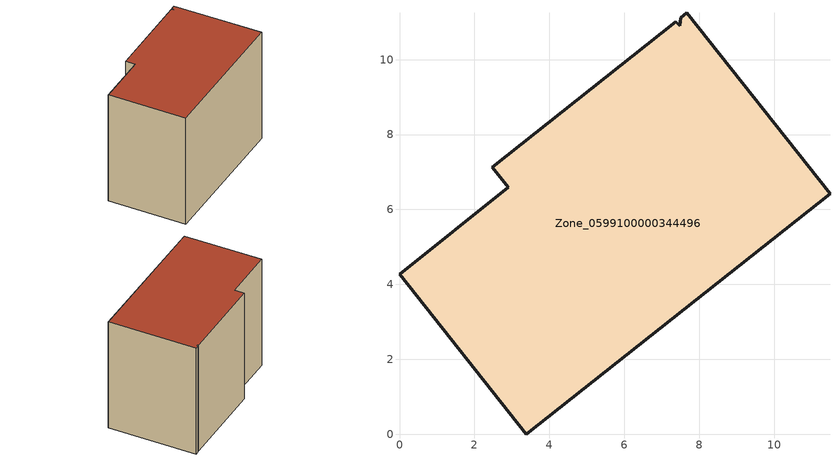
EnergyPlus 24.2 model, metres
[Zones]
Zone_0599100000344496
 floor ground (C_G): 0,4.27 2.91,6.59 2.48,7.13 7.38,11.02 7.48,10.9 7.51,11.12 7.67,11.25 11.49,6.42 3.38,0 z0
 wall outside (C_F): 2.91,6.59 0,4.27 3.38,0 11.49,6.42 7.67,11.25 7.51,11.12 7.48,10.9 7.38,11.02 2.48,7.13 2.91,6.59 z0:8.13
 roof outside (C_R): 7.67,11.25 7.51,11.12 7.48,10.9 7.38,11.02 2.48,7.13 2.91,6.59 0,4.27 3.38,0 11.49,6.42 z8.13
[BUILDING]
Pand.0599100000344496: North Axis=0; Terrain=City; Loads Convergence Tolerance Value=0.04; Temperature Convergence Tolerance Value=0.4; Solar Distribution=FullExterior; Maximum Number of Warmup Days=25; Minimum Number of Warmup Days=1
[Site:Location]
Rotterdam.The.Hague.AP_ZH_NLD Design_Conditions: Latitude=51.96; Longitude=4.45; Time Zone=1; Elevation=-4.5
[SITE:GROUNDTEMPERATURE:BUILDINGSURFACE]
18, 18, 18, 18, 18, 18, 18, 18, 18, 18, 18, 18
[MATERIAL] Thermal Absorptance=0.9; Solar Absorptance=0.7; Visible Absorptance=0.7
Name | Roughness | Thickness | Conductivity | Density | Specific Heat
G.TC.1992-2005 | MediumSmooth | 0.15 | 0.06 | 540 | 1210
F.TC.1992-2005 | Rough | 0.3 | 0.12 | 1920 | 840
R.TC.1992-2005 | MediumRough | 0.2 | 0.08 | 1500 | 1000
[CONSTRUCTION]
C_G: G.TC.1992-2005
C_F: F.TC.1992-2005
C_R: R.TC.1992-2005
[ZONE]
Zone_0599100000344496: Type=1; Multiplier=1; Ceiling Height=Autocalculate; Volume=Autocalculate; Floor Area=autocalculate; Part of Total Floor Area=Yes
[ZONEINFILTRATION:DESIGNFLOWRATE]
Infil_Zone_0599100000344496: Zone or ZoneList or Space or SpaceList=Zone_0599100000344496; Schedule=AlwaysOn; Design Flow Rate Calculation Method=Flow/Area; Flow Rate per Floor Area=0.0015; Constant Term Coefficient=1; Temperature Term Coefficient=0; Velocity Term Coefficient=0; Velocity Squared Term Coefficient=0
[HVACTEMPLATE:ZONE:IDEALLOADSAIRSYSTEM]
Zone_0599100000344496: Maximum Heating Supply Air Temperature=50; Minimum Cooling Supply Air Temperature=13; Maximum Heating Supply Air Humidity Ratio=0.0156; Minimum Cooling Supply Air Humidity Ratio=0.0077; Heating Limit=NoLimit; Cooling Limit=NoLimit; Dehumidification Control Type=ConstantSensibleHeatRatio; Cooling Sensible Heat Ratio=0.7; Dehumidification Setpoint=60; Humidification Control Type=None; Humidification Setpoint=30; Outdoor Air Method=None; Outdoor Air Flow Rate per Person=0.00944; Outdoor Air Flow Rate per Zone Floor Area=0; Outdoor Air Flow Rate per Zone=0; Demand Controlled Ventilation Type=None; Outdoor Air Economizer Type=NoEconomizer; Heat Recovery Type=None; Sensible Heat Recovery Effectiveness=0.7; Latent Heat Recovery Effectiveness=0.65
[ZONECONTROL:THERMOSTAT]
ThermostatControl_Zone_0599100000344496: Zone or ZoneList=Zone_0599100000344496; Control Type Schedule=DualSetpointControlType; Control 1=Thermostat_Zone_0599100000344496; Temperature Difference Between Cutout And Setpoint=0
[THERMOSTATSETPOINT:DUALSETPOINT]
Thermostat_Zone_0599100000344496: Heating Setpoint Temperature Schedule=HeatingSetpoint_Zone_0599100000344496; Cooling Setpoint Temperature Schedule=CoolingSetpoint_Zone_0599100000344496
[SCHEDULE:COMPACT]
HeatingSetpoint_Zone_0599100000344496: Through: 12/31, For: AllDays, Until: 24:00, 21
CoolingSetpoint_Zone_0599100000344496: Through: 12/31, For: AllDays, Until: 24:00, 24
DualSetpointControlType: Through: 12/31, For: AllDays, Until: 24:00, 4
AlwaysOn: Through: 12/31, For: AllDays, Until: 24:00, 1
